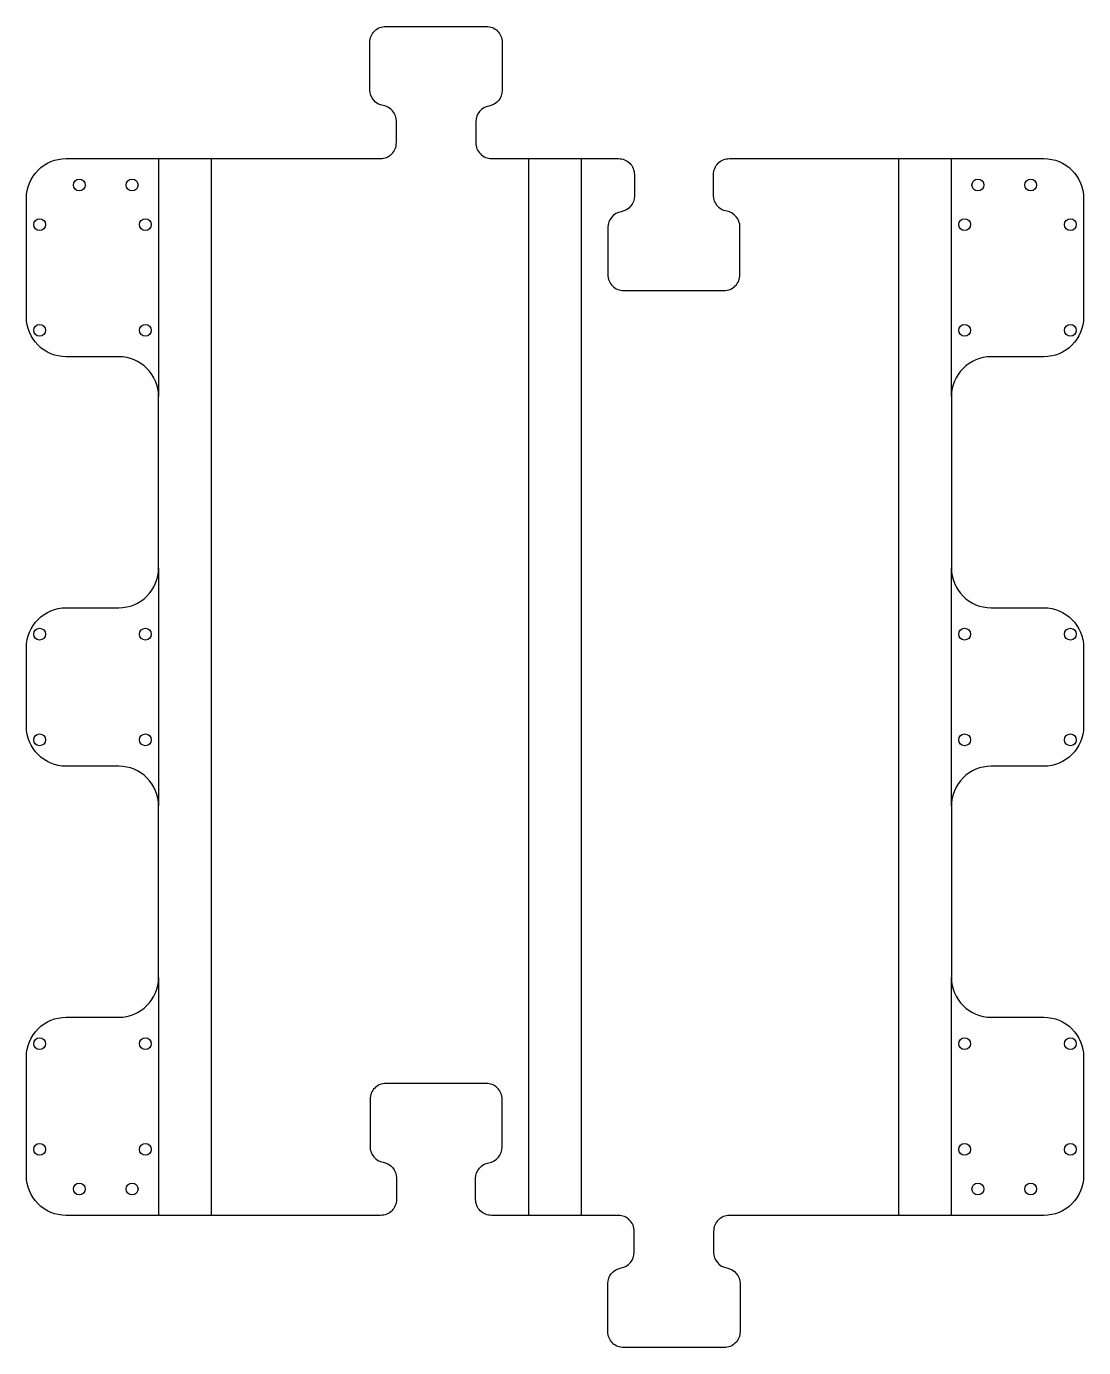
# Model space of a CAD drawing. Extents: x -200 to 200, y -250 to 250.
import ezdxf

# ---------------------------------------------------------------- set-up
doc = ezdxf.new("R2010")
doc.units = 0
doc.layers.get('0').update_dxf_attribs({"linetype": 'CONTINUOUS'})

msp = doc.modelspace()

# ---------------------------------------------------------------- linework, layer by layer
msp.add_lwpolyline([(70.02, -244.03, -0.414214), (64.03, -250.03), (25.98, -250.03, -0.414214), (19.98, -244.03), (19.98, -225.81, -0.365977), (24.98, -219.89, 0.365977), (29.98, -213.97), (29.98, -206, 0.414214), (23.98, -200), (-24.02, -200, -0.414214), (-30.02, -194), (-30.02, -185.97, -0.365977), (-25.02, -180.06, 0.365977), (-20.02, -174.14), (-20.02, -156.03, 0.414214), (-26.03, -150.03), (-63.98, -150.03, 0.414214), (-69.98, -156.03), (-69.98, -173.97, 0.365977), (-64.98, -179.89, -0.365977), (-59.98, -185.81), (-59.98, -194, -0.414214), (-65.97, -200), (-185, -200, -0.414214), (-200, -185), (-200, -140, -0.414214), (-185, -125), (-165, -125, 0.414214), (-150, -110), (-150, -45, 0.414214), (-165, -30), (-185, -30, -0.414214), (-200, -15), (-200, 15, -0.414214), (-185, 30), (-165, 30, 0.414214), (-150, 45), (-150, 110, 0.414214), (-165, 125), (-185, 125, -0.414214), (-200, 140), (-200, 185, -0.414214), (-185, 200), (-66.02, 200, 0.414214), (-60.02, 206), (-60.02, 214.14, 0.365977), (-65.03, 220.06, -0.365977), (-70.03, 225.97), (-70.03, 244.03, -0.414214), (-64.03, 250.03), (-25.98, 250.03, -0.414214), (-19.98, 244.03), (-19.98, 225.81, -0.365977), (-24.98, 219.89, 0.365977), (-29.98, 213.97), (-29.98, 206, 0.414214), (-23.98, 200), (24.02, 200, -0.414214), (30.02, 194), (30.02, 185.81, -0.365977), (25.03, 179.89, 0.365977), (20.02, 173.97), (20.02, 156.03, 0.414214), (26.02, 150.03), (63.98, 150.03, 0.414214), (69.98, 156.03), (69.98, 174.14, 0.365977), (64.98, 180.06, -0.365977), (59.98, 185.97), (59.98, 194, -0.414214), (65.97, 200), (185, 200, -0.414214), (200, 185), (200, 140, -0.414214), (185, 125), (165, 125, 0.414214), (150, 110), (150, 45, 0.414214), (165, 30), (185, 30, -0.414214), (200, 15), (200, -15, -0.414214), (185, -30), (165, -30, 0.414214), (150, -45), (150, -110, 0.414214), (165, -125), (185, -125, -0.414214), (200, -140), (200, -185, -0.414214), (185, -200), (66.02, -200, 0.414214), (60.02, -206), (60.02, -213.97, 0.365977), (65.02, -219.89, -0.365977), (70.02, -225.81)], format="xyb", close=True)
for points in [[(-150, 200), (-150, 110)], [(-130, -200), (-130, 200)], [(-10, 200), (-10, -200)], [(-10, 200), (-10, -200)], [(10, -200), (10, 200)], [(10, -200), (10, 200)], [(130, 200), (130, -200)], [(150, 110), (150, 200)], [(-150, 45), (-150, -45)], [(150, -45), (150, 45)], [(-150, -110), (-150, -200)], [(150, -200), (150, -110)]]:
    msp.add_lwpolyline(points)
for centre in [(-180, 190), (-160, 190), (160, 190), (180, 190), (-195, 175), (-155, 175), (155, 175), (195, 175), (-195, 135), (-155, 135), (155, 135), (195, 135), (-195, 20), (-155, 20), (155, 20), (195, 20), (-195, -20), (-155, -20), (155, -20), (195, -20), (-195, -135), (-155, -135), (155, -135), (195, -135), (-195, -175), (-155, -175), (155, -175), (195, -175), (-180, -190), (-160, -190), (160, -190), (180, -190)]:
    msp.add_circle(centre, 2.25)

doc.saveas('drawing.dxf')
